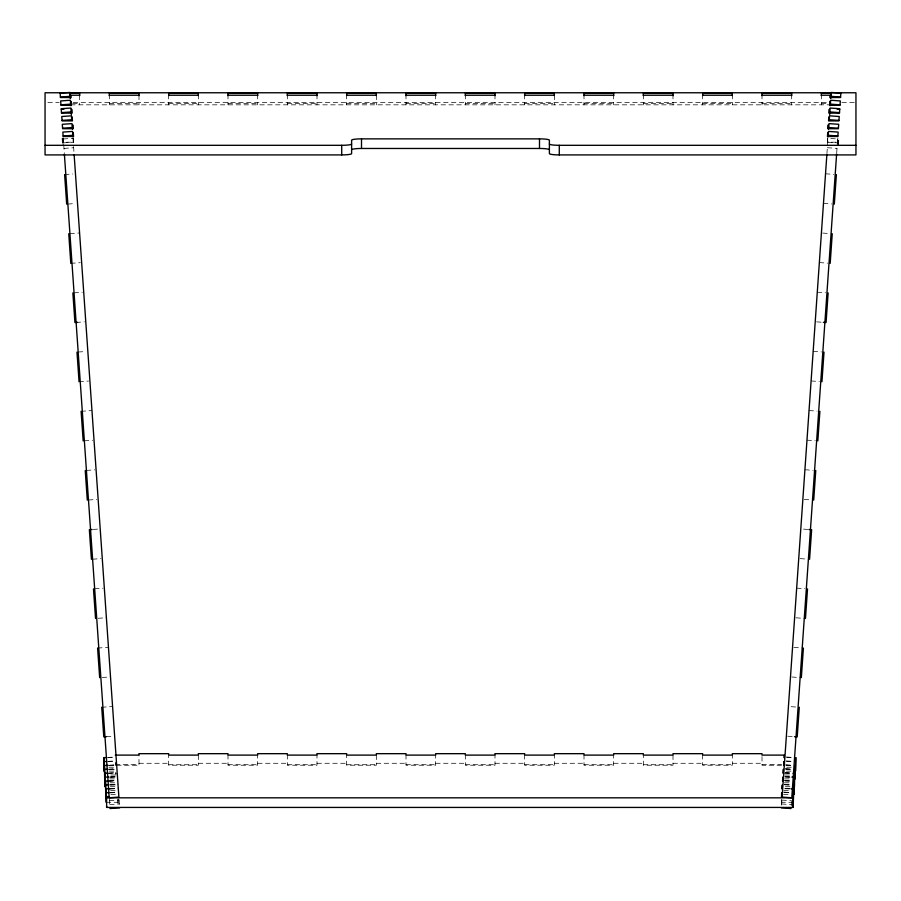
<?xml version="1.0" encoding="UTF-8"?>
<svg xmlns="http://www.w3.org/2000/svg" width="901" height="901" viewBox="0 0 901 901"><rect width="100%" height="100%" fill="white"/><g stroke="black" fill="none" stroke-linecap="round" stroke-linejoin="round"><path stroke-width="0.68" stroke-dasharray="4.5 3.38" d="M781.55 805.201L781.922 799.863M826.938 153.609L828.019 138.011M791.213 805.877L791.675 799.21M836.702 152.933L837.254 144.87M837.311 144.07L837.727 138.146M837.93 144.813L838.11 138.09M838.448 144.948L838.91 138.225M63.329 138.979L73.004 138.303M63.599 142.876L73.274 142.2L73.274 138.078M63.982 148.395L73.657 147.719M64.613 174.546L72.756 173.983M67.868 204.054L74.817 203.57M69.929 233.652L79.592 232.976M70.807 263.329L80.302 262.675M74.051 292.848L82.363 292.262M76.112 322.434L84.424 321.86M78.173 352.032L85.122 351.548M79.051 381.709L88.523 381.055M81.113 411.306L91.958 410.552M84.356 440.826L92.668 440.24M86.417 470.412L94.729 469.838M88.478 500.01L96.79 499.436M93.299 529.416L97.499 529.124M92.6 559.206L100.912 558.62M94.661 588.792L102.973 588.218M98.108 618.3L106.397 617.714M97.601 648.067L108.458 647.312M102.23 677.484L110.519 676.91M101.723 707.262L112.58 706.508M106.352 736.68L113.289 736.196M107.805 757.482L114.709 756.998M108.075 761.368L114.979 760.894M109.731 765.174L113.875 764.881M109.753 765.49L113.898 765.208M108.616 769.161L115.519 768.688M108.638 769.488L115.542 769.003M108.886 773.058L115.79 772.585M108.908 773.385L115.812 772.9M110.541 776.865L116.06 776.482M110.564 777.18L116.083 776.797M109.426 780.852L116.342 780.379M109.449 781.178L116.364 780.694M109.697 784.748L117.986 784.174M109.719 785.075L116.634 784.591M109.978 788.645L118.256 788.071M110.001 788.972L115.519 788.589M110.249 792.542L117.153 792.058M110.271 792.869L117.175 792.384M109.426 800.752L119.101 800.077M109.697 804.649L119.371 803.974M62.89 138.09L62.89 142.212L73.274 142.2M109.821 769.308L114.956 769.296M109.821 778.914L116.24 778.903M108.064 780.998L115.778 780.987M109.888 788.792L116.319 788.78M110.632 790.605L117.062 790.594M110.159 792.689L116.589 792.677M106.307 802.295L117.873 802.284L118.054 804.886L118.144 796.574M47.866 102.376L59.128 102.376M73.206 102.376L827.794 102.376M841.872 102.376L854.542 102.376M72.688 103.39L79.66 103.39M109.325 103.39L138.991 103.39M168.667 103.39L198.333 103.39M227.998 103.39L257.663 103.39M287.329 103.39L316.994 103.39M346.66 103.39L376.336 103.39M406.002 103.39L435.667 103.39M465.333 103.39L494.998 103.39M524.664 103.39L554.34 103.39M584.006 103.39L613.671 103.39M643.337 103.39L673.002 103.39M702.667 103.39L732.333 103.39M762.009 103.39L791.675 103.39M821.34 103.39L828.312 103.39M70.661 104.831L830.339 104.831M107.715 757.617L115.429 757.606M107.985 761.514L113.132 761.503M138.991 763.282L168.667 763.282M198.333 763.282L227.998 763.282M257.663 763.282L287.329 763.282M316.994 763.282L346.66 763.282M376.336 763.282L406.002 763.282M435.667 763.282L465.333 763.282M494.998 763.282L524.664 763.282M554.34 763.282L584.006 763.282M613.671 763.282L643.337 763.282M673.002 763.282L702.667 763.282M732.333 763.282L762.009 763.282M115.26 764.724L138.991 764.724M168.667 764.724L198.333 764.724M227.998 764.724L257.663 764.724M287.329 764.724L316.994 764.724M346.66 764.724L376.336 764.724M406.002 764.724L435.667 764.724M465.333 764.724L494.998 764.724M524.664 764.724L554.34 764.724M584.006 764.724L613.671 764.724M643.337 764.724L673.002 764.724M702.667 764.724L732.333 764.724M762.009 764.724L781.572 764.724M109.55 765.411L113.402 765.399M116.668 765.219L138.991 765.219L138.991 753.675M781.539 765.219L762.009 765.219L762.009 753.675M108.998 767.224L115.429 767.213M109.269 771.121L114.416 771.11M107.512 773.204L116.511 773.193M110.834 775.018L115.97 775.006L115.97 772.27M110.361 777.09L115.497 777.09M110.091 782.811L116.511 782.8M110.902 784.884L116.049 784.884M110.361 786.708L115.497 786.697M110.902 794.491L117.333 794.491M827.726 138.078L827.726 142.2L838.11 142.212M786.764 757.606L793.195 757.617M786.494 761.503L795.493 761.514M786.224 765.399L793.939 765.411M786.764 767.224L791.9 767.224M785.954 769.296L794.952 769.308M786.494 771.121L791.63 771.121M784.388 773.193L794.671 773.204M784.94 775.006L790.076 775.018M785.402 777.09L791.833 777.101M784.658 778.903L792.373 778.914M785.131 780.987L791.562 780.998M784.388 782.8L790.819 782.811M784.861 784.884L792.576 784.895M785.402 786.697L790.549 786.708M784.591 788.78L789.738 788.792M783.847 790.594L788.994 790.605M784.32 792.677L790.751 792.689M783.577 794.491L790.008 794.502M793.319 802.295L781.753 802.284L781.753 799.536M830.767 138.495L837.671 138.979M827.726 142.2L837.401 142.876M827.343 147.719L837.018 148.395M825.53 173.792L833.819 174.366M823.469 203.389L831.758 203.964M822.759 233.077L829.551 233.55M819.347 262.574L827.636 263.148M817.286 292.172L825.575 292.746M816.576 321.86L822.129 322.243M813.164 351.356L821.442 351.942M811.103 380.954L819.381 381.528M809.042 410.552L817.173 411.115M806.981 440.15L815.259 440.724M804.92 469.748L813.198 470.322M804.21 499.436L811.137 499.92M803.501 529.124L807.701 529.416M800.088 558.62L807.014 559.104M796.664 588.128L804.807 588.691M795.966 617.816L804.278 618.39M793.905 647.414L802.217 647.988M791.844 677L800.156 677.586M791.134 706.699L799.277 707.262M787.711 736.196L794.648 736.68M786.291 756.998L793.195 757.482M786.021 760.894L792.925 761.368M785.751 764.791L791.269 765.174M785.728 765.107L791.247 765.49M785.481 768.688L792.384 769.161M785.458 769.003L792.362 769.488M785.21 772.585L792.114 773.058M785.188 772.9L792.092 773.385M784.94 776.482L790.459 776.865M784.917 776.797L790.436 777.18M784.658 780.379L791.574 780.852M784.636 780.694L791.551 781.178M784.388 784.264L791.303 784.748M784.366 784.591L791.281 785.075M785.503 788.262L792.407 788.747M785.481 788.589L789.625 788.871M783.847 792.058L790.751 792.542M783.825 792.384L790.729 792.869M781.899 800.077L791.574 800.752M781.629 803.974L791.303 804.649M72.981 138.011L73.544 146.097M73.6 146.886L74.062 153.609M119.078 799.863L119.642 807.87M115.79 772.416L115.97 775.006M63.273 138.146L63.689 144.07M63.746 144.87L64.298 152.933M109.325 799.21L109.787 805.877M62.89 142.212L63.07 144.813M62.09 138.225L62.462 143.608M837.84 137.876L837.84 144.734M827.456 137.864L827.456 144.723M821.34 94.425L821.34 104.831M791.675 94.425L791.675 104.831M781.482 799.322L781.482 804.807M762.009 94.425L762.009 104.831M732.333 94.425L732.333 104.831M732.333 753.675L732.333 765.219L702.667 765.219L702.667 753.675M702.667 94.425L702.667 104.831M673.002 94.425L673.002 104.831M673.002 755.106L673.002 765.219L643.337 765.219L643.337 755.106M643.337 94.425L643.337 104.831M613.671 94.425L613.671 104.831M613.671 753.675L613.671 765.219L584.006 765.219L584.006 753.675M584.006 94.425L584.006 104.831M554.34 95.224L554.34 104.831M554.34 753.675L554.34 765.219L524.664 765.219L524.664 753.675M524.664 94.425L524.664 104.831M494.998 94.425L494.998 104.831M494.998 753.675L494.998 765.219L465.333 765.219L465.333 753.675M465.333 94.425L465.333 104.831M435.667 94.425L435.667 104.831M435.667 753.675L435.667 765.219L406.002 765.219L406.002 753.675M406.002 94.425L406.002 104.831M376.336 95.224L376.336 104.831M376.336 755.106L376.336 765.219L346.66 765.219L346.66 753.675M346.66 94.425L346.66 104.831M316.994 94.425L316.994 104.831M316.994 753.675L316.994 765.219L287.329 765.219L287.329 753.675M287.329 94.425L287.329 104.831M257.663 94.425L257.663 104.831M257.663 753.675L257.663 765.219L227.998 765.219L227.998 753.675M227.998 94.425L227.998 104.831M198.333 94.425L198.333 104.831M198.333 755.106L198.333 765.219L168.667 765.219L168.667 753.675M168.667 94.425L168.667 104.831M138.991 95.224L138.991 104.831M117.873 799.536L117.873 802.284M109.325 94.425L109.325 104.831M79.66 95.224L79.66 104.831M73.544 137.864L73.544 144.723M63.16 137.876L63.16 144.734"/><path stroke-width="1.35" d="M781.482 796.574L781.753 792.677M782.023 788.78L782.293 784.884L782.293 789.006M782.564 780.987L782.834 777.09M783.104 773.193L783.374 769.296L783.374 773.418M783.645 765.399L783.926 761.503L783.926 765.625M784.197 757.606L784.366 755.106L762.009 755.106L762.009 753.675L732.333 753.675L732.333 755.106L702.667 755.106L702.667 753.675L673.002 753.675L673.002 755.106L643.337 755.106L643.337 753.675L613.671 753.675L613.671 755.106L584.006 755.106L584.006 753.675L554.34 753.675L554.34 755.106L524.664 755.106L524.664 753.675L494.998 753.675L494.998 755.106L465.333 755.106L465.333 753.675L435.667 753.675L435.667 755.106L406.002 755.106L406.002 753.675L376.336 753.675L376.336 755.106L346.66 755.106L346.66 753.675L316.994 753.675L316.994 755.106L287.329 755.106L287.329 753.675L257.663 753.675L257.663 755.106L227.998 755.106L227.998 753.675L198.333 753.675L198.333 755.106L168.667 755.106L168.667 753.675L138.991 753.675L138.991 755.106L115.26 755.106M827.726 132.593L827.456 136.49L837.84 136.501L838.144 132.087L828.481 131.422L828.109 136.806M821.34 95.224L830.339 95.224L830.17 97.522L840.554 97.533L840.858 93.13L831.195 92.454L830.778 98.423M782.102 797.306L826.859 154.724M828.65 129.012L829.021 123.628L838.696 124.293L838.38 128.708L827.996 128.697L828.278 124.8L828.278 128.911M829.28 119.878L829.562 115.835L839.236 116.511L838.932 120.914L828.548 120.903L828.819 117.006L828.819 119.754M829.652 114.63L830.114 108.041L839.777 108.717L839.473 113.121L829.089 113.109L829.359 109.212L829.359 113.335M830.283 105.642L830.654 100.248L840.318 100.923L840.014 105.327L829.63 105.316L829.9 101.419L829.9 105.541M836.624 154.003L791.776 797.779L782.113 797.103M792.959 807.431L793.049 796.585L792.959 807.431L106.656 807.431L106.577 806.192M793.59 788.792L793.319 802.295L793.59 788.792L791.022 788.792M794.4 777.101L794.671 773.204L794.4 786.708L794.4 777.101L791.833 777.101M799.277 707.262L797.216 736.86L794.502 736.669M801.338 677.665L803.399 648.067M805.46 618.48L807.521 588.882M809.582 559.284L811.643 529.687L808.929 529.495M813.704 500.089L815.765 470.502M817.826 440.904L819.887 411.306M821.949 381.709L824.01 352.122M828.132 292.926L826.071 322.524L823.356 322.333M830.193 263.329L832.254 233.731M834.315 204.144L836.387 174.546M60.412 97.026L70.075 96.351M60.953 104.82L70.616 104.144M61.493 112.614L71.156 111.938M62.034 120.396L71.708 119.732M62.574 128.19L72.249 127.525M63.126 135.983L72.79 135.319M77.644 322.333L74.929 322.524L72.868 292.926M92.071 529.495L89.357 529.687L91.418 559.284M106.498 736.669L103.784 736.86L101.723 707.262M109.967 808.546L119.642 807.87M61.257 109.224L63.858 109.224M108.255 765.411L104.403 765.411L104.674 769.308L107.242 769.308M105.485 780.998L105.755 794.502L105.485 780.998L108.064 780.998M106.036 788.792L106.307 802.295L106.036 788.792L109.888 788.792M106.307 792.689L108.875 792.689M106.656 807.431L106.577 796.585L109.145 796.585M70.661 97.972L70.661 95.224L79.66 95.224M109.325 95.224L138.991 95.224M168.667 95.224L198.333 95.224M227.998 95.224L257.663 95.224M287.329 95.224L316.994 95.224M346.66 95.224L376.336 95.224M406.002 95.224L435.667 95.224M465.333 95.224L494.998 95.224M524.664 95.224L554.34 95.224M584.006 95.224L613.671 95.224M643.337 95.224L673.002 95.224M702.667 95.224L732.333 95.224M762.009 95.224L791.675 95.224M361.504 138.867L539.496 138.867A9.888 1.284 0 0 1 549.385 140.151L549.385 153.632A9.888 1.284 0 0 0 559.284 154.916L855.95 154.916L855.95 92.769L45.05 92.769L45.05 154.916L341.716 154.916A9.888 1.284 0 0 0 351.615 153.632L351.615 140.151A9.888 1.284 0 0 1 361.504 138.867L361.504 148.474A9.888 1.284 0 0 0 351.615 149.769M45.05 145.309L341.716 145.309A9.888 1.284 0 0 0 351.615 144.014M549.385 144.014A9.888 1.284 0 0 0 559.284 145.309L855.95 145.309M361.504 148.474L539.496 148.474A9.888 1.284 0 0 1 549.385 149.769M103.863 757.617L104.133 771.121L103.863 757.617L106.431 757.617M104.133 761.514L106.701 761.514M104.944 773.204L105.214 786.708L104.944 773.204L107.512 773.204M105.214 777.101L109.077 777.101M105.755 784.895L108.334 784.884M792.959 797.824L106.656 797.824L106.577 796.585M837.142 109.224L839.743 109.224M830.925 96.351L840.588 97.026M830.384 104.144L840.047 104.82M829.844 111.938L839.507 112.614M829.292 119.732L838.966 120.396M828.751 127.525L838.426 128.19M828.21 135.319L837.874 135.983M781.358 807.87L791.033 808.546M70.661 95.224L70.83 97.522L60.446 97.533L60.142 93.13L69.805 92.454L70.222 98.423M73.274 132.593L73.544 136.49L63.16 136.501L62.856 132.087L72.519 131.422L72.891 136.806M70.717 105.642L70.346 100.248L60.682 100.923L60.986 105.327L71.37 105.316L71.1 101.419L71.1 105.541M71.348 114.63L70.886 108.041L61.223 108.717L61.527 113.121L71.911 113.109L71.641 109.212L71.641 113.335M71.72 119.878L71.438 115.835L61.764 116.511L62.068 120.914L72.452 120.903L72.181 117.006L72.181 119.754M72.35 129.012L71.979 123.628L62.304 124.293L62.62 128.708L73.004 128.697L72.722 124.8L72.722 128.911M74.141 154.724L118.887 797.103L109.224 797.779L64.376 154.003M115.79 762.809L115.97 765.399M64.613 174.546L66.685 204.144M68.746 233.731L70.807 263.329M76.99 352.122L79.051 381.709M81.113 411.306L83.174 440.904M85.235 470.502L87.296 500.089M93.479 588.882L95.54 618.48M97.601 648.067L99.662 677.665M830.97 95.731L830.97 93.13L821.34 93.13L821.34 95.731M830.339 95.224L830.339 97.972M791.675 95.731L791.675 93.13L762.009 93.13L762.009 95.731M784.366 755.106L784.366 757.854M781.753 794.051L781.753 796.788M732.333 95.731L732.333 93.13L702.667 93.13L702.667 95.731M673.002 95.731L673.002 93.13L643.337 93.13L643.337 95.731M613.671 95.731L613.671 93.13L584.006 93.13L584.006 95.731M559.284 145.309L559.284 154.916M554.34 95.731L554.34 93.13L524.664 93.13L524.664 95.731M539.496 138.867L539.496 148.474M494.998 95.731L494.998 93.13L465.333 93.13L465.333 95.731M435.667 95.731L435.667 93.13L406.002 93.13L406.002 95.731M376.336 95.731L376.336 93.13L346.66 93.13L346.66 95.731M341.716 145.309L341.716 154.916M316.994 95.731L316.994 93.13L287.329 93.13L287.329 95.731M257.663 95.731L257.663 93.13L227.998 93.13L227.998 95.731M198.333 95.731L198.333 93.13L168.667 93.13L168.667 95.731M138.991 95.731L138.991 93.13L109.325 93.13L109.325 95.731M104.674 769.308L104.674 778.914L104.403 765.411M79.66 95.731L79.66 93.13L70.03 93.13L70.03 95.731M794.13 780.998L793.86 794.502L794.13 780.998M795.223 765.411L794.952 778.914L795.223 765.411M795.763 757.617L795.493 771.121L795.763 757.617"/></g></svg>
